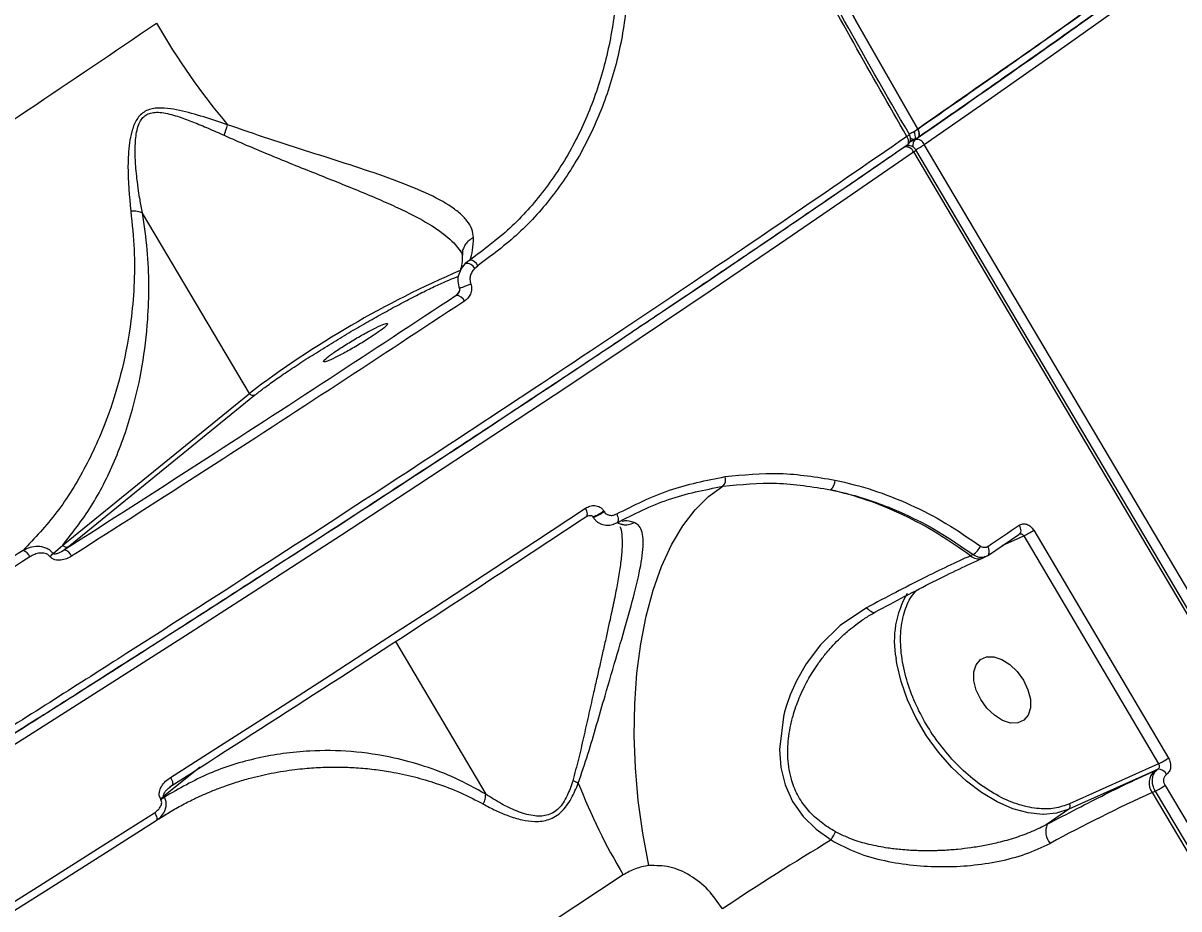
# Model space of a CAD drawing. Header units: millimetres. Extents: x -7083 to 7374, y -8368 to 7509.
# Drawn here: x 2580.4 to 2719.6, y -774.1 to -667.5 of the extents above; entities that cross this region are included whole.
import ezdxf

# ---------------------------------------------------------------- set-up
doc = ezdxf.new("R2010")
doc.units = ezdxf.units.MM
for name, color, linetype in [('DIKOM_ОБЪЕКТ', 7, 'Continuous'), ('DIKOM_РАЗМЕР_ЗОНА', 7, 'Continuous'), ('DIKOM_РАЗМЕР_ОБЪЕКТА', 7, 'Continuous')]:
    doc.layers.add(name, color=color, linetype=linetype)
doc.styles.add('style1', font='arial.ttf', dxfattribs={"width": 0.8})
doc.dimstyles.new('1-50', dxfattribs={"dimtxt": 300, "dimasz": 200, "dimexe": 100, "dimexo": 0, "dimgap": 100, "dimtad": 1, "dimtxsty": 'style1', "dimcen": 200, "dimclrd": 7, "dimclre": 7, "dimclrt": 7, "dimadec": 1, "dimazin": 2, "dimtfac": 1, "dimtmove": 0, "dimatfit": 2, "dimfxl": 0, "dimlwd": 25, "dimlwe": 18, "dimarcsym": 0})

# ---------------------------------------------------------------- blocks, each defined once
blk = doc.blocks.new('*D10')
at = {"layer": 'Defpoints', "color": 0, "transparency": 16777216}
for p in [(4593.55, 648.92), (-5583.43, 647.96), (4593.55, -5902.54)]:
    blk.add_point(p, dxfattribs=at)
at = {"layer": 'DIKOM_РАЗМЕР_ОБЪЕКТА', "color": 7, "lineweight": 18, "transparency": 16777216}
for p, q in [((4593.55, 648.92), (4593.55, -6002.54)), ((-5583.43, 647.96), (-5583.43, -6002.54))]:
    blk.add_line(p, q, dxfattribs=at)
at = {"layer": 'DIKOM_РАЗМЕР_ОБЪЕКТА', "color": 7, "lineweight": 25, "transparency": 16777216}
blk.add_line((-5383.43, -5902.54), (4393.55, -5902.54), dxfattribs=at)
at = {"layer": 'DIKOM_РАЗМЕР_ОБЪЕКТА', "color": 7, "transparency": 16777216}
for points in [[(-5383.43, -5869.2), (-5383.43, -5935.87), (-5583.43, -5902.54)], [(4393.55, -5869.2), (4393.55, -5935.87), (4593.55, -5902.54)]]:
    blk.add_solid(points, dxfattribs=at)
at = {"layer": 'DIKOM_РАЗМЕР_ОБЪЕКТА', "color": 7, "transparency": 16777216, "insert": (-226.13, -5649.37), "char_height": 300, "attachment_point": 5, "style": 'style1'}
blk.add_mtext('10150', dxfattribs=at)
blk = doc.blocks.new('*D11')
at = {"layer": 'Defpoints', "color": 0, "transparency": 16777216}
for p in [(-321.71, 5509.06), (-348.71, -4811.52), (5568.58, -4811.52)]:
    blk.add_point(p, dxfattribs=at)
at = {"layer": 'DIKOM_РАЗМЕР_ОБЪЕКТА', "color": 7, "lineweight": 18, "transparency": 16777216}
for p, q in [((-321.71, 5509.06), (5668.58, 5509.06)), ((-348.71, -4811.52), (5668.58, -4811.52))]:
    blk.add_line(p, q, dxfattribs=at)
at = {"layer": 'DIKOM_РАЗМЕР_ОБЪЕКТА', "color": 7, "lineweight": 25, "transparency": 16777216}
blk.add_line((5568.58, 5309.06), (5568.58, -4611.52), dxfattribs=at)
at = {"layer": 'DIKOM_РАЗМЕР_ОБЪЕКТА', "color": 7, "transparency": 16777216}
for points in [[(5535.25, 5309.06), (5601.91, 5309.06), (5568.58, 5509.06)], [(5535.25, -4611.52), (5601.91, -4611.52), (5568.58, -4811.52)]]:
    blk.add_solid(points, dxfattribs=at)
at = {"layer": 'DIKOM_РАЗМЕР_ОБЪЕКТА', "color": 7, "transparency": 16777216, "insert": (5315.31, 775.23), "char_height": 300, "attachment_point": 5, "rotation": 90, "style": 'style1'}
blk.add_mtext('10300', dxfattribs=at)
blk = doc.blocks.new('*D12')
at = {"layer": 'Defpoints', "color": 0, "transparency": 16777216}
for p in [(-621.71, 7509.06), (-373.6, -6811.53), (7273.89, -6811.53)]:
    blk.add_point(p, dxfattribs=at)
at = {"layer": 'DIKOM_РАЗМЕР_ЗОНА', "color": 7, "lineweight": 18, "transparency": 16777216}
for p, q in [((-621.71, 7509.06), (7373.89, 7509.06)), ((-373.6, -6811.53), (7373.89, -6811.53))]:
    blk.add_line(p, q, dxfattribs=at)
at = {"layer": 'DIKOM_РАЗМЕР_ЗОНА', "color": 7, "lineweight": 25, "transparency": 16777216}
blk.add_line((7273.89, 7309.06), (7273.89, -6611.53), dxfattribs=at)
at = {"layer": 'DIKOM_РАЗМЕР_ЗОНА', "color": 7, "transparency": 16777216}
for points in [[(7240.56, 7309.06), (7307.22, 7309.06), (7273.89, 7509.06)], [(7240.56, -6611.53), (7307.22, -6611.53), (7273.89, -6811.53)]]:
    blk.add_solid(points, dxfattribs=at)
at = {"layer": 'DIKOM_РАЗМЕР_ЗОНА', "color": 7, "transparency": 16777216, "insert": (7020.62, 1288.25), "char_height": 300, "attachment_point": 5, "rotation": 90, "style": 'style1'}
blk.add_mtext('14300', dxfattribs=at)
blk = doc.blocks.new('*D13')
at = {"layer": 'Defpoints', "color": 0, "transparency": 16777216}
for p in [(6593.53, 996.24), (-7083.43, 647.96), (6593.53, -8268.31)]:
    blk.add_point(p, dxfattribs=at)
at = {"layer": 'DIKOM_РАЗМЕР_ЗОНА', "color": 7, "lineweight": 18, "transparency": 16777216}
for p, q in [((6593.53, 996.24), (6593.53, -8368.31)), ((-7083.43, 647.96), (-7083.43, -8368.31))]:
    blk.add_line(p, q, dxfattribs=at)
at = {"layer": 'DIKOM_РАЗМЕР_ЗОНА', "color": 7, "lineweight": 25, "transparency": 16777216}
blk.add_line((-6883.43, -8268.31), (6393.53, -8268.31), dxfattribs=at)
at = {"layer": 'DIKOM_РАЗМЕР_ЗОНА', "color": 7, "transparency": 16777216}
for points in [[(-6883.43, -8234.97), (-6883.43, -8301.64), (-7083.43, -8268.31)], [(6393.53, -8234.97), (6393.53, -8301.64), (6593.53, -8268.31)]]:
    blk.add_solid(points, dxfattribs=at)
at = {"layer": 'DIKOM_РАЗМЕР_ЗОНА', "color": 7, "transparency": 16777216, "insert": (322.1, -8015.03), "char_height": 300, "attachment_point": 5, "style": 'style1'}
blk.add_mtext('13650', dxfattribs=at)

msp = doc.modelspace()

# ---------------------------------------------------------------- linework, layer by layer
at = {"layer": 'DIKOM_ОБЪЕКТ', "color": 7, "linetype": 'Continuous', "lineweight": 15}
for p, q in [((2687.135, -680.88), (2687.135, -680.87)), ((2687.854, -681.492), (2687.183, -681.794)), ((2687.202, -681.734), (2687.833, -681.45)), ((2687.833, -681.45), (2687.202, -681.734)), ((2687.214, -681.692), (2687.749, -681.451)), ((2687.849, -681.438), (2688.07, -681.343)), ((2688.314, -681.172), (2687.854, -681.492)), ((2687.642, -682.986), (2933.145, -1097.855)), ((2933.435, -1097.602), (2687.932, -682.733)), ((2934.437, -1096.96), (2688.935, -682.091)), ((2607.663, -712.046), (2594.813, -690.332)), ((2632.294, -693.914), (2633.037, -694.906)), ((2633.037, -694.906), (2633.134, -695.036)), ((2634.221, -695.994), (2633.67, -696.418)), ((2634.812, -696.974), (2635.158, -696.685)), ((2633.06, -697.243), (2633.032, -697.309)), ((2632.891, -699.833), (2632.582, -700.261)), ((2632.921, -699.792), (2632.891, -699.833)), ((2632.891, -699.833), (2632.925, -699.812)), ((2585.222, -730.298), (2607.663, -712.046)), ((2585.857, -730.528), (2608.298, -712.276)), ((2650.384, -726.274), (2650.34, -726.199)), ((2648.185, -726.906), (2648.406, -726.794)), ((2649.024, -726.867), (2649.016, -726.892)), ((2649.016, -726.892), (2649.06, -726.967)), ((2651.462, -727.784), (2651.92, -727.617)), ((2652.209, -727.548), (2651.92, -727.617)), ((2652.205, -727.718), (2652.178, -727.73)), ((2696.541, -731.585), (2700.304, -729.015)), ((2698.31, -730.377), (2700.912, -729.207)), ((2700.912, -729.207), (2717.143, -756.636)), ((2702.105, -728.519), (2718.337, -755.948)), ((2584.026, -731.322), (2585.222, -730.298)), ((2585.857, -730.528), (2585.408, -730.892)), ((2694.807, -731.453), (2694.492, -731.595)), ((2696.004, -731.848), (2695.922, -731.882)), ((2696.004, -731.848), (2696.342, -731.696)), ((2696.256, -731.731), (2696.65, -731.509)), ((2680.736, -739.888), (2681.349, -739.425)), ((2625.252, -741.916), (2636.122, -760.284)), ((2717.143, -756.636), (2706.424, -761.457)), ((2601.744, -757.06), (2597.367, -760.542)), ((2716.643, -757.481), (2706.355, -762.109)), ((2717.043, -757.302), (2716.643, -757.481)), ((2598.062, -759.455), (2598.432, -759.127)), ((2717.935, -759.233), (2760.036, -830.378)), ((2597.017, -760.931), (2596.955, -760.826)), ((2597.429, -760.646), (2597.367, -760.542)), ((2716.368, -760.088), (2716.745, -759.919)), ((2716.368, -760.088), (2758.469, -831.233)), ((2716.745, -759.919), (2758.846, -831.063)), ((2706.355, -762.109), (2703.743, -763.917)), ((2596.525, -763.352), (2596.775, -763.235)), ((2596.746, -763.261), (2597.648, -762.703)), ((2597.18, -763.006), (2597.606, -762.735))]:
    msp.add_line(p, q, dxfattribs=at)
at = {"layer": 'DIKOM_ОБЪЕКТ', "color": 7, "linetype": 'Continuous', "lineweight": 15, "flags": 128}
for points in [[(2688.137, -680.228), (2680.799, -667.411), (2673.787, -654.407), (2667.106, -641.225), (2660.758, -627.874), (2654.75, -614.362), (2649.084, -600.698), (2643.764, -586.892), (2638.794, -572.952), (2634.177, -558.887), (2629.916, -544.707), (2626.014, -530.42), (2622.474, -516.037), (2619.297, -501.567), (2616.486, -487.019), (2615.096, -478.983)], [(2615.096, -478.983), (2616.486, -487.019), (2619.297, -501.567), (2622.474, -516.037), (2626.014, -530.42), (2629.916, -544.707), (2634.177, -558.887), (2638.794, -572.952), (2643.764, -586.892), (2649.084, -600.698), (2654.75, -614.362), (2660.758, -627.874), (2667.106, -641.225), (2673.787, -654.407), (2680.799, -667.411), (2688.137, -680.228)], [(2688.935, -682.091), (2696.676, -676.706), (2704.208, -671.416), (2711.524, -666.227)], [(2688.137, -680.228), (2688.224, -680.4), (2688.287, -680.576), (2688.321, -680.748), (2688.327, -680.91), (2688.303, -681.055), (2688.251, -681.179), (2688.172, -681.276), (2688.07, -681.343)], [(2478.707, -816.03), (2489.16, -809.786), (2499.578, -803.526), (2509.954, -797.255), (2520.277, -790.978), (2530.539, -784.7), (2540.733, -778.428), (2550.848, -772.166), (2560.876, -765.919), (2570.81, -759.693), (2580.641, -753.493), (2590.359, -747.324), (2599.958, -741.192), (2609.43, -735.101), (2618.765, -729.057), (2627.957, -723.065), (2636.997, -717.129), (2645.878, -711.256), (2654.593, -705.449), (2663.134, -699.714), (2671.494, -694.055), (2679.665, -688.477), (2687.642, -682.986)], [(2634.329, -698.882), (2634.085, -698.982), (2633.822, -699.088), (2633.563, -699.191), (2633.328, -699.284), (2633.136, -699.359), (2633.003, -699.409), (2632.939, -699.431), (2632.949, -699.423)], [(2655.751, -768.898), (2655.023, -764.997), (2654.486, -761.061), (2654.146, -757.129), (2654.006, -753.24), (2654.068, -749.431), (2654.331, -745.741), (2654.792, -742.207), (2655.446, -738.862), (2656.289, -735.741), (2657.31, -732.873), (2658.5, -730.287), (2659.848, -728.009), (2661.339, -726.061), (2662.959, -724.463), (2664.693, -723.23)], [(2598.171, -758.282), (2604.633, -754.155), (2611.039, -750.047), (2617.384, -745.958), (2623.668, -741.891), (2629.888, -737.847), (2636.041, -733.827), (2642.125, -729.834), (2648.137, -725.867)], [(2648.185, -726.906), (2648.265, -726.854), (2648.322, -726.771), (2648.355, -726.661), (2648.361, -726.527), (2648.342, -726.374), (2648.296, -726.209), (2648.227, -726.038), (2648.137, -725.867)], [(2649.074, -726.973), (2649.068, -726.972), (2649.06, -726.967)], [(2651.893, -726.562), (2651.971, -726.73), (2652.029, -726.899), (2652.067, -727.062), (2652.082, -727.215), (2652.074, -727.351), (2652.044, -727.466), (2651.992, -727.556), (2651.92, -727.617)], [(2696.571, -730.494), (2697.045, -730.171), (2697.518, -729.848), (2697.991, -729.526), (2698.462, -729.204), (2698.934, -728.882), (2699.404, -728.56), (2699.874, -728.239), (2700.344, -727.918)], [(2700.344, -727.918), (2700.432, -728.09), (2700.496, -728.264), (2700.533, -728.435), (2700.542, -728.594), (2700.522, -728.737), (2700.475, -728.858), (2700.401, -728.952), (2700.304, -729.015)], [(2696.541, -731.585), (2696.636, -731.523), (2696.649, -731.509)], [(2681.993, -737.856), (2678.814, -739.998), (2676.438, -742.321), (2674.714, -744.61), (2673.542, -746.655), (2672.79, -748.345), (2672.342, -749.61), (2672.112, -750.396), (2672.059, -750.598), (2672.045, -750.65), (2672.042, -750.664), (2672.041, -750.668), (2672.04, -750.669), (2672.04, -750.669), (2672.04, -750.67), (2672.04, -750.67), (2672.04, -750.67), (2672.04, -750.67), (2672.04, -750.67), (2671.494, -754.901), (2671.658, -757.07), (2672.175, -759.189), (2673.074, -761.188), (2674.337, -762.98), (2675.913, -764.526), (2677.711, -765.807)], [(2681.993, -737.856), (2682.157, -738.026), (2682.32, -738.168), (2682.479, -738.279), (2682.63, -738.359), (2682.77, -738.404), (2682.897, -738.414), (2682.978, -738.4)], [(2682.978, -738.4), (2683.008, -738.39), (2683.102, -738.331)], [(2703.279, -762.732), (2703.202, -762.732), (2701.433, -762.55), (2699.586, -762.042), (2697.704, -761.22), (2695.828, -760.102), (2694, -758.712), (2692.261, -757.083), (2690.651, -755.25), (2689.203, -753.254), (2687.953, -751.14), (2686.926, -748.956), (2686.146, -746.749), (2685.631, -744.569), (2685.533, -743.948)], [(2700.881, -746.586), (2701.419, -747.719), (2701.706, -748.855), (2701.718, -749.9), (2701.453, -750.771), (2700.933, -751.396), (2700.201, -751.725), (2699.315, -751.732), (2698.348, -751.416), (2697.377, -750.802), (2696.482, -749.94), (2695.735, -748.9), (2695.196, -747.766), (2694.909, -746.631), (2694.898, -745.585), (2695.163, -744.715), (2695.682, -744.089), (2696.415, -743.76), (2697.3, -743.753), (2698.268, -744.07), (2699.238, -744.684), (2700.133, -745.546), (2700.881, -746.586)], [(2598.171, -758.282), (2598.264, -758.451), (2598.339, -758.618), (2598.395, -758.776), (2598.43, -758.919), (2598.441, -759.041), (2598.429, -759.138), (2598.394, -759.207), (2598.337, -759.243)], [(2539.795, -797.785), (2547.008, -793.348), (2554.182, -788.915), (2561.315, -784.489), (2568.404, -780.071), (2575.445, -775.664), (2582.437, -771.268), (2589.375, -766.887), (2596.257, -762.521)], [(2596.257, -762.521), (2596.345, -762.682), (2596.419, -762.841), (2596.476, -762.993), (2596.513, -763.131), (2596.53, -763.252), (2596.525, -763.35), (2596.499, -763.423), (2596.454, -763.468)], [(2706.355, -762.109), (2704.855, -762.584), (2703.279, -762.732)], [(2540.117, -798.654), (2547.313, -794.227), (2554.472, -789.804), (2561.589, -785.388), (2568.662, -780.98), (2575.688, -776.582), (2582.664, -772.196), (2589.587, -767.824), (2596.454, -763.468)], [(2652.686, -770.021), (2644.113, -775.669), (2635.384, -781.376), (2626.507, -787.136), (2617.492, -792.946), (2608.346, -798.798), (2599.078, -804.688), (2589.696, -810.611), (2580.209, -816.56), (2570.627, -822.531), (2560.957, -828.517), (2551.21, -834.513), (2541.393, -840.514), (2531.517, -846.513), (2521.589, -852.506), (2511.621, -858.487), (2501.62, -864.45), (2491.596, -870.39), (2481.559, -876.301), (2471.518, -882.177)]]:
    msp.add_lwpolyline(points, dxfattribs=at)
at = {"layer": 'DIKOM_ОБЪЕКТ', "color": 7, "linetype": 'Continuous', "lineweight": 15}
for centre, radius, start, end in [((2666.897, -627.331), 81.04, 209.69266, 220.25915), ((2584.863, -673.635), 21.082, 339.62157, 343.27247), ((2682.851, -672.524), 9.341, 296.89766, 301.52971), ((2682.634, -672.13), 9.791, 297.16967, 304.19423), ((2683.364, -673.249), 8.455, 301.13614, 304.36647), ((2685.964, -681.18), 1.903, 352.17916, 21.37335), ((2686.45, -680.353), 0.865, 297.16347, 322.43111), ((2687.698, -680.719), 0.73, 232.04813, 296.488), ((2688.408, -682.168), 0.874, 129.34898, 193.80995), ((2688.016, -682.475), 0.996, 22.65867, 99.34122), ((2686.722, -683.369), 0.997, 22.60063, 99.08763), ((2686.364, -681.064), 2.308, 303.61666, 311.36095), ((2687.848, -682.722), 0.0849, 299.03067, 352.68213), ((2683.418, -674.01), 9.785, 297.25794, 301.52492), ((2684.157, -675.132), 8.441, 301.23164, 304.46853), ((2635.208, -698.192), 2.348, 130.91949, 156.12804), ((2633.81, -697.582), 1.172, 31.24607, 96.86251), ((2634.1, -697.138), 1.15, 23.20394, 83.9601), ((2681.115, -808.967), 121.609, 113.27898, 127.15672), ((2632.561, -701.322), 1.062, 20.90669, 88.88669), ((2663.881, -722.449), 1.127, 316.13068, 19.60221), ((2676.724, -722.515), 1.458, 309.59826, 1.61903), ((2647.731, -722.827), 4.263, 287.54036, 307.72687), ((2647.419, -722.293), 4.964, 289.47494, 306.67821), ((2696.972, -720.987), 9.115, 295.61102, 304.28054), ((2585.664, -730.069), 0.498, 207.41345, 292.80668), ((2693.56, -729.481), 2.333, 302.3117, 335.87343), ((2695.832, -731.061), 0.932, 331.26406, 37.54999), ((2579.967, -732.273), 1.387, 23.16655, 70.77079), ((2581.561, -729.188), 3.26, 309.96501, 319.10333), ((2585.118, -732.087), 1.229, 21.07424, 76.33303), ((2695.472, -730.415), 1.534, 230.28771, 287.05227), ((2696.365, -741.804), 11.042, 149.11871, 191.19658), ((2713.203, -748.417), 9.115, 295.61102, 304.28054), ((2717.974, -758.94), 1.975, 132.38528, 215.56126), ((2717.167, -758.298), 1.004, 22.18419, 97.10548), ((2642.667, -768.704), 10.775, 64.68397, 68.60619), ((2717.706, -731.349), 75.651, 201.40893, 210.74316), ((2712.805, -751.698), 9.117, 295.61141, 304.24906), ((2594.227, -756.444), 5.162, 301.90673, 307.46593), ((2594.289, -756.549), 5.162, 301.90673, 307.46593), ((2803.691, -950.521), 209.5, 114.63371, 118.38936), ((2706.022, -761.745), 0.494, 312.38528, 35.56126), ((2705.759, -764.795), 2.199, 156.46248, 220.30823), ((2667.75, -759.862), 11.6, 329.17379, 334.69793), ((2871.98, -1086.88), 375.271, 121.17649, 123.54293)]:
    msp.add_arc(centre, radius, start, end, dxfattribs=at)
for points, knots in [([(2686.845, -681.122), (2682.552, -673.622), (2673.967, -658.62), (2662.364, -635.404), (2651.725, -611.724), (2642.159, -587.573), (2633.668, -563.013), (2626.249, -538.094), (2620.016, -512.851), (2615.821, -493.12), (2614.087, -481.758), (2613.661, -478.969)], [0, 0, 0, 0, 0.1201141, 0.2402281, 0.3603422, 0.4804563, 0.6005704, 0.7206844, 0.8407985, 0.9609126, 1, 1, 1, 1]), ([(2687.136, -680.875), (2684.338, -676.036), (2678.904, -666.641), (2671.486, -652.692), (2664.848, -639.442), (2658.959, -626.915), (2653.753, -615.154), (2649.174, -604.188), (2645.266, -594.293), (2641.947, -585.449), (2639.145, -577.629), (2636.716, -570.554), (2634.62, -564.2), (2632.699, -558.158), (2630.714, -551.681), (2628.526, -544.216), (2626.132, -535.59), (2623.628, -525.968), (2621.061, -515.339), (2618.494, -503.692), (2616.042, -491.468), (2614.616, -483.097), (2613.914, -478.971)], [0, 0, 0, 0, 0.0777901, 0.1510285, 0.2197152, 0.28385, 0.343433, 0.3984641, 0.4489433, 0.4912171, 0.529666, 0.5642899, 0.5950888, 0.6225562, 0.6522937, 0.6891232, 0.7305319, 0.7765199, 0.8270872, 0.8822336, 0.9419592, 1, 1, 1, 1]), ([(2688.137, -680.228), (2690.974, -678.257), (2696.789, -674.218), (2705.38, -668.169), (2714.084, -661.972), (2722.454, -655.934), (2730.464, -650.076), (2737.769, -644.657), (2742.704, -640.94), (2745.433, -638.868), (2746.291, -638.214), (2747.148, -637.561), (2748.002, -636.908), (2748.855, -636.255), (2751.802, -633.993), (2756.531, -630.324), (2762.609, -625.515), (2767.909, -621.236), (2772.503, -617.452), (2776.455, -614.13), (2779.828, -611.237), (2782.678, -608.744), (2785.057, -606.624), (2786.931, -604.925), (2788.379, -603.592), (2789.437, -602.607), (2790.141, -601.946), (2790.523, -601.584), (2790.67, -601.446), (2790.73, -601.388), (2790.756, -601.364), (2790.767, -601.353), (2790.772, -601.349), (2790.774, -601.347), (2790.775, -601.346), (2792.345, -599.856), (2795.232, -597.04), (2798.916, -593.207), (2801.929, -589.817), (2804.24, -586.952), (2805.974, -584.538), (2806.941, -582.986), (2807.476, -582.025), (2807.724, -581.554), (2807.949, -581.1), (2808.152, -580.662), (2808.333, -580.24), (2808.846, -578.949), (2809.201, -577.084), (2809.131, -575.516), (2808.607, -575), (2808.572, -574.966)], [0, 0, 0, 0, 0.0355195, 0.0727789, 0.1117783, 0.1525175, 0.1898078, 0.2284454, 0.2635615, 0.2682375, 0.2729314, 0.2776432, 0.2823729, 0.2871205, 0.2918859, 0.3319485, 0.3691542, 0.4035029, 0.4349947, 0.4636295, 0.4894071, 0.5123277, 0.5323911, 0.5495973, 0.5618425, 0.5720716, 0.5794055, 0.5821379, 0.5832443, 0.5837126, 0.5839151, 0.5840035, 0.5840422, 0.5840593, 0.5840668, 0.5840726, 0.6303404, 0.6748574, 0.7176237, 0.7586392, 0.793285, 0.8265749, 0.8350699, 0.8434719, 0.8517809, 0.8599969, 0.8681198, 0.8761498, 0.9364977, 0.9958173, 1, 1, 1, 1]), ([(2790.771, -601.349), (2788.853, -603.138), (2785.009, -606.722), (2778.209, -612.661), (2770.654, -619.01), (2762.304, -625.778), (2753.228, -632.914), (2743.647, -640.25), (2733.614, -647.761), (2723.171, -655.423), (2712.109, -663.393), (2700.479, -671.643), (2692.255, -677.363), (2688.137, -680.228)], [0, 0, 0, 0, 0.0929221, 0.1861381, 0.279875, 0.3737687, 0.4670952, 0.5600711, 0.6476133, 0.7352247, 0.82309, 0.9113992, 1, 1, 1, 1]), ([(2688.07, -681.343), (2692.424, -678.313), (2701.117, -672.265), (2713.363, -663.565), (2724.972, -655.18), (2735.885, -647.139), (2746.117, -639.435), (2755.479, -632.214), (2764.022, -625.449), (2771.695, -619.177), (2777.375, -614.414), (2780.238, -611.883), (2781.025, -611.187)], [0, 0, 0, 0, 0.1095127, 0.2186081, 0.3271522, 0.4354078, 0.5436309, 0.6520774, 0.7547666, 0.8580305, 0.960934, 1, 1, 1, 1]), ([(2651.21, -649.715), (2651.524, -652.042), (2652.148, -656.68), (2652.026, -663.555), (2651.112, -670.208), (2649.329, -676.517), (2646.713, -682.386), (2643.291, -687.658), (2639.163, -692.324), (2635.871, -694.769), (2634.221, -695.994)], [0, 0, 0, 0, 0.1258778, 0.2507449, 0.3753321, 0.5006782, 0.6250915, 0.7504758, 0.875012, 1, 1, 1, 1]), ([(2652.563, -649.459), (2652.881, -651.836), (2653.515, -656.571), (2653.381, -663.591), (2652.436, -670.38), (2650.605, -676.816), (2647.925, -682.803), (2644.424, -688.179), (2640.204, -692.938), (2636.842, -695.435), (2635.158, -696.685)], [0, 0, 0, 0, 0.1258841, 0.2507513, 0.3753422, 0.5006865, 0.6251008, 0.7504822, 0.8750158, 1, 1, 1, 1]), ([(2688.262, -681.159), (2690.026, -679.934), (2693.274, -677.681), (2697.622, -674.64), (2701.091, -672.204), (2703.884, -670.234), (2706.307, -668.52), (2708.64, -666.862), (2710.999, -665.187), (2712.501, -664.102), (2713.249, -663.561)], [0, 0, 0, 0, 0.2028814, 0.373431, 0.5109972, 0.6159044, 0.7099507, 0.8056779, 0.9030882, 1, 1, 1, 1]), ([(2112.742, -935.079), (2114.55, -934.566), (2118.156, -933.542), (2124.319, -931.519), (2130.993, -929.155), (2138.215, -926.422), (2145.274, -923.611), (2152.004, -920.827), (2158.264, -918.165), (2164.758, -915.335), (2171.477, -912.341), (2178.409, -909.19), (2185.543, -905.887), (2194.968, -901.45), (2206.906, -895.707), (2221.601, -888.46), (2236.742, -880.826), (2250.079, -873.968), (2261.364, -868.083), (2270.453, -863.297), (2279.616, -858.427), (2288.841, -853.481), (2298.115, -848.466), (2307.429, -843.389), (2317.611, -837.794), (2328.669, -831.667), (2340.603, -824.992), (2352.526, -818.264), (2364.419, -811.495), (2376.263, -804.696), (2388.264, -797.751), (2400.411, -790.663), (2412.688, -783.44), (2424.857, -776.221), (2436.9, -769.02), (2448.801, -761.846), (2461.583, -754.081), (2475.206, -745.73), (2489.62, -736.807), (2503.762, -727.963), (2517.611, -719.216), (2532.476, -709.731), (2548.283, -699.524), (2564.9, -688.642), (2581.041, -677.93), (2591.352, -670.955), (2596.498, -667.474)], [0, 0, 0, 0, 0.0251762, 0.0502458, 0.075209, 0.100066, 0.1248168, 0.1429873, 0.1610638, 0.1790464, 0.1969351, 0.21473, 0.2324311, 0.2500384, 0.282696, 0.3149379, 0.3467642, 0.378175, 0.3959391, 0.4135675, 0.4310603, 0.4484175, 0.4656392, 0.4827252, 0.4996757, 0.521074, 0.5422607, 0.5632358, 0.5839991, 0.6045509, 0.624891, 0.6461777, 0.6672639, 0.6881494, 0.7088341, 0.7293181, 0.7496013, 0.7750478, 0.8002652, 0.8252533, 0.8500121, 0.8745413, 0.9060952, 0.9375232, 0.968825, 1, 1, 1, 1]), ([(2605.053, -679.703), (2604.091, -679.383), (2602.161, -678.742), (2599.742, -678.057), (2597.791, -677.707), (2596.558, -677.661), (2595.614, -677.851), (2594.964, -678.154), (2594.426, -678.62), (2593.887, -679.393), (2593.479, -680.508), (2593.132, -682.354), (2592.951, -685.614), (2593.216, -688.316), (2593.392, -690.108)], [0, 0, 0, 0, 0.1242963, 0.2493096, 0.3123712, 0.3758855, 0.4081928, 0.440654, 0.4730198, 0.505318, 0.5688864, 0.6313514, 0.7554132, 1, 1, 1, 1]), ([(2594.805, -690.322), (2594.7, -689.788), (2594.527, -688.91), (2594.304, -687.531), (2594.136, -686.281), (2594.011, -685.033), (2593.941, -683.975), (2593.913, -683.061), (2593.922, -682.174), (2593.979, -681.287), (2594.117, -680.389), (2594.354, -679.595), (2594.711, -678.961), (2595.184, -678.514), (2595.678, -678.306), (2596.119, -678.223), (2596.644, -678.191), (2597.373, -678.265), (2598.292, -678.475), (2599.484, -678.84), (2600.963, -679.397), (2602.758, -680.147), (2603.99, -680.694), (2604.626, -680.976)], [0, 0, 0, 0, 0.0758574, 0.1245572, 0.192692, 0.2490672, 0.2957761, 0.3372592, 0.3735467, 0.4166035, 0.4585933, 0.4983011, 0.5312098, 0.560931, 0.5906897, 0.6067032, 0.6237815, 0.6634893, 0.7056591, 0.7491724, 0.8275178, 0.9110758, 1, 1, 1, 1]), ([(2634.659, -693.297), (2634.62, -692.952), (2634.539, -692.26), (2633.927, -691.266), (2632.991, -690.31), (2631.316, -689.097), (2628.537, -687.674), (2624.435, -686.084), (2619.832, -684.547), (2614.969, -683.009), (2609.984, -681.418), (2606.701, -680.276), (2605.053, -679.703)], [0, 0, 0, 0, 0.0624837, 0.1255356, 0.188144, 0.2507826, 0.3757236, 0.5008648, 0.6253239, 0.750541, 0.874745, 1, 1, 1, 1]), ([(2688.07, -681.343), (2688.135, -681.299), (2688.239, -681.229), (2688.308, -681.06), (2688.333, -680.903), (2688.325, -680.735), (2688.276, -680.504), (2688.192, -680.338), (2688.137, -680.228)], [0, 0, 0, 0, 0.2394613, 0.3814144, 0.4999735, 0.6420124, 0.7645407, 1, 1, 1, 1]), ([(2686.845, -681.122), (2682.093, -684.394), (2672.582, -690.943), (2657.521, -701.116), (2641.912, -711.523), (2625.734, -722.163), (2609.046, -733.002), (2591.886, -744.012), (2574.301, -755.164), (2556.335, -766.427), (2538.038, -777.771), (2521.553, -787.88), (2506.972, -796.741), (2494.334, -804.367), (2481.505, -812.052), (2468.501, -819.785), (2455.338, -827.556), (2442.031, -835.353), (2426.779, -844.222), (2409.57, -854.135), (2390.435, -865.035), (2371.207, -875.861), (2351.951, -886.571), (2337.016, -894.772), (2326.325, -900.588), (2319.811, -904.116), (2313.318, -907.615), (2306.851, -911.083), (2300.411, -914.519), (2294.002, -917.92), (2283.875, -923.265), (2270.169, -930.424), (2253.7, -938.884), (2238.116, -946.752), (2223.421, -954.038), (2209.174, -960.96), (2195.427, -967.491), (2182.234, -973.599), (2169.649, -979.255), (2157.728, -984.43), (2146.523, -989.095), (2136.089, -993.222), (2126.479, -996.785), (2117.746, -999.756), (2109.934, -1002.116), (2103.12, -1003.823), (2097.248, -1004.918), (2094.261, -1005.071), (2092.762, -1005.147)], [0, 0, 0, 0, 0.0248239, 0.0496902, 0.074599, 0.0995502, 0.1245438, 0.1495798, 0.1746582, 0.1997791, 0.2249424, 0.2501481, 0.2668666, 0.2837596, 0.3008272, 0.3180694, 0.3354861, 0.3530774, 0.3708432, 0.3960072, 0.4215132, 0.4473613, 0.4735514, 0.5000836, 0.5092169, 0.5183856, 0.5275897, 0.5368291, 0.5461038, 0.5554139, 0.5647593, 0.5906387, 0.6167852, 0.6407872, 0.66501, 0.6894536, 0.714118, 0.7390032, 0.7641093, 0.7894361, 0.8149838, 0.8407523, 0.8667415, 0.8929516, 0.9193825, 0.9460342, 0.9729067, 1, 1, 1, 1]), ([(2604.626, -680.976), (2605.514, -681.369), (2607.267, -682.143), (2609.913, -683.255), (2612.584, -684.346), (2615.257, -685.415), (2617.878, -686.458), (2620.447, -687.492), (2622.926, -688.524), (2625.273, -689.561), (2627.805, -690.791), (2630.362, -692.214), (2631.664, -693.36), (2632.294, -693.914)], [0, 0, 0, 0, 0.0847181, 0.1671595, 0.2491758, 0.3356494, 0.4190098, 0.4993306, 0.5863758, 0.6697927, 0.7497322, 0.8789363, 1, 1, 1, 1]), ([(2686.781, -682.235), (2686.846, -682.192), (2686.949, -682.122), (2687.017, -681.953), (2687.042, -681.796), (2687.034, -681.628), (2686.984, -681.397), (2686.9, -681.231), (2686.845, -681.122)], [0, 0, 0, 0, 0.2394568, 0.3814817, 0.4999643, 0.6428648, 0.7660996, 1, 1, 1, 1]), ([(2686.841, -682.196), (2686.92, -682.133), (2687.061, -682.021), (2687.195, -681.789), (2687.264, -681.577), (2687.271, -681.434), (2687.274, -681.378)], [0, 0, 0, 0, 0.3128595, 0.5547406, 0.8246522, 1, 1, 1, 1]), ([(2687.274, -681.378), (2687.261, -681.247), (2687.244, -681.069), (2687.158, -680.913), (2687.134, -680.872)], [0, 0, 0, 0, 0.7315688, 1, 1, 1, 1]), ([(2687.34, -681.351), (2687.418, -681.387), (2687.589, -681.465), (2687.758, -681.448), (2687.849, -681.438)], [0, 0, 0, 0, 0.4583622, 1, 1, 1, 1]), ([(2687.967, -681.384), (2688.018, -681.37), (2688.079, -681.353), (2688.123, -681.311), (2688.131, -681.303)], [0, 0, 0, 0, 0.8365317, 1, 1, 1, 1]), ([(2686.781, -682.235), (2681.963, -685.552), (2672.352, -692.169), (2657.172, -702.42), (2641.534, -712.842), (2625.397, -723.453), (2608.785, -734.239), (2591.687, -745.206), (2574.147, -756.326), (2556.241, -767.55), (2538.074, -778.809), (2519.971, -789.917), (2507.853, -797.252), (2501.922, -800.842)], [0, 0, 0, 0, 0.0919977, 0.1835321, 0.2746704, 0.3654567, 0.4563061, 0.5473646, 0.6389212, 0.7305338, 0.8218945, 0.9128305, 1, 1, 1, 1]), ([(2641.201, -712.971), (2642.987, -711.793), (2646.922, -709.198), (2652.806, -705.27), (2658.807, -701.25), (2663.387, -698.163), (2666.833, -695.832), (2669.58, -693.97), (2672.998, -691.645), (2677.099, -688.846), (2681.855, -685.585), (2685.191, -683.282), (2686.972, -682.052)], [0, 0, 0, 0, 0.1099033, 0.2420851, 0.3734047, 0.4941353, 0.5400625, 0.5997563, 0.6756973, 0.767908, 0.876059, 1, 1, 1, 1]), ([(2687.95, -682.763), (2687.875, -682.656), (2687.762, -682.494), (2687.501, -682.327), (2687.218, -682.234), (2686.87, -682.235), (2686.665, -682.338), (2686.567, -682.387)], [0, 0, 0, 0, 0.241556, 0.368371, 0.5737273, 0.7958596, 1, 1, 1, 1]), ([(2593.392, -690.108), (2593.555, -691.669), (2593.882, -694.803), (2593.816, -699.185), (2593.387, -704.035), (2592.414, -709.191), (2590.637, -715.11), (2588.052, -720.931), (2584.617, -726.507), (2581.822, -729.478), (2580.424, -730.964)], [0, 0, 0, 0, 0.0825414, 0.1657619, 0.2487414, 0.3732815, 0.4988941, 0.6666624, 0.8333191, 1, 1, 1, 1]), ([(2594.805, -690.322), (2594.606, -690.253), (2594.206, -690.115), (2593.664, -690.11), (2593.392, -690.108)], [0, 0, 0, 0, 0.5001139, 1, 1, 1, 1]), ([(2585.222, -730.298), (2586.392, -728.797), (2588.733, -725.792), (2591.524, -720.281), (2593.544, -714.579), (2594.837, -708.824), (2595.455, -703.801), (2595.604, -699.077), (2595.45, -694.821), (2595.024, -691.818), (2594.813, -690.332)], [0, 0, 0, 0, 0.1663765, 0.3329876, 0.4998087, 0.6248207, 0.7492125, 0.8338388, 0.9177448, 1, 1, 1, 1]), ([(2594.813, -690.332), (2594.812, -690.33), (2594.81, -690.326), (2594.807, -690.323), (2594.806, -690.323), (2594.805, -690.322)], [0, 0, 0, 0, 0.5746885, 0.799788, 1, 1, 1, 1]), ([(2634.659, -693.297), (2634.474, -693.402), (2634.102, -693.612), (2633.682, -694.073), (2633.422, -694.584), (2633.284, -695.036), (2633.324, -695.302), (2633.338, -695.393)], [0, 0, 0, 0, 0.2329885, 0.4656153, 0.6881742, 0.892757, 1, 1, 1, 1]), ([(2634.221, -695.994), (2634.346, -695.624), (2634.595, -694.885), (2634.638, -693.826), (2634.659, -693.297)], [0, 0, 0, 0, 0.5015528, 1, 1, 1, 1]), ([(2633.3, -695.381), (2633.291, -695.744), (2633.27, -696.574), (2633.128, -697.02), (2633.049, -697.27)], [0, 0, 0, 0, 0.4378344, 1, 1, 1, 1]), ([(2633.062, -694.859), (2633.143, -694.984), (2633.293, -695.22), (2633.294, -695.347), (2633.295, -695.407)], [0, 0, 0, 0, 0.5319133, 1, 1, 1, 1]), ([(2633.67, -696.418), (2633.494, -696.603), (2633.23, -696.878), (2633.089, -697.234), (2633.042, -697.352)], [0, 0, 0, 0, 0.6702204, 1, 1, 1, 1]), ([(2634.812, -696.974), (2634.706, -697.098), (2634.494, -697.346), (2634.283, -697.815), (2634.212, -698.257), (2634.242, -698.622), (2634.3, -698.797), (2634.329, -698.882)], [0, 0, 0, 0, 0.2494093, 0.4992534, 0.748834, 0.876966, 1, 1, 1, 1]), ([(2608.298, -712.276), (2608.641, -712.005), (2609.341, -711.454), (2610.728, -710.452), (2612.36, -709.33), (2614.216, -708.108), (2616.225, -706.833), (2618.312, -705.552), (2620.4, -704.31), (2622.447, -703.129), (2624.45, -702.01), (2626.405, -700.956), (2628.264, -699.996), (2629.959, -699.167), (2631.402, -698.517), (2632.393, -698.109), (2632.789, -697.988), (2632.902, -697.953)], [0, 0, 0, 0, 0.066329, 0.1350363, 0.2054259, 0.2766878, 0.3479497, 0.4183393, 0.4870466, 0.5533756, 0.6197046, 0.6884119, 0.7588015, 0.8300634, 0.9013253, 0.9717149, 1, 1, 1, 1]), ([(2633.042, -697.352), (2632.981, -697.475), (2632.799, -697.846), (2632.71, -698.581), (2632.868, -699.137), (2632.949, -699.423)], [0, 0, 0, 0, 0.195029, 0.586005, 1, 1, 1, 1]), ([(2632.949, -699.423), (2632.955, -699.441), (2632.966, -699.478), (2632.976, -699.558), (2632.966, -699.709), (2632.86, -699.993), (2632.697, -700.15), (2632.582, -700.261)], [0, 0, 0, 0, 0.0390009, 0.081721, 0.180694, 0.4243159, 1, 1, 1, 1]), ([(2632.944, -699.429), (2632.947, -699.443), (2632.954, -699.47), (2632.962, -699.525), (2632.964, -699.588), (2632.957, -699.688), (2632.923, -699.821), (2632.874, -699.913), (2632.847, -699.963)], [0, 0, 0, 0, 0.0775231, 0.1619062, 0.2620104, 0.3800998, 0.6649623, 1, 1, 1, 1]), ([(2634.329, -698.882), (2634.362, -698.982), (2634.428, -699.185), (2634.438, -699.608), (2634.307, -700.104), (2633.993, -700.599), (2633.7, -700.829), (2633.553, -700.943)], [0, 0, 0, 0, 0.1229358, 0.2514268, 0.5009267, 0.7504741, 1, 1, 1, 1]), ([(2632.582, -700.261), (2627.51, -703.602), (2617.365, -710.285), (2601.615, -720.512), (2590.811, -727.432), (2585.408, -730.892)], [0, 0, 0, 0, 0.333317, 0.6666803, 1, 1, 1, 1]), ([(2633.553, -700.943), (2628.476, -704.287), (2618.316, -710.98), (2602.528, -721.23), (2591.689, -728.171), (2586.265, -731.645)], [0, 0, 0, 0, 0.3328096, 0.666143, 1, 1, 1, 1]), ([(2625.238, -723.465), (2627.49, -721.998), (2632.93, -718.455), (2638.145, -714.997), (2641.201, -712.971)], [0, 0, 0, 0, 0.4139117, 1, 1, 1, 1]), ([(2608.874, -734.09), (2611.584, -732.345), (2617.143, -728.766), (2622.495, -725.261), (2625.238, -723.465)], [0, 0, 0, 0, 0.4876084, 1, 1, 1, 1]), ([(2651.92, -727.617), (2653.962, -726.588), (2658.044, -724.529), (2662.477, -723.663), (2664.693, -723.23)], [0, 0, 0, 0, 0.5000437, 1, 1, 1, 1]), ([(2664.693, -723.23), (2666.842, -723.012), (2671.139, -722.577), (2675.482, -723.285), (2677.653, -723.639)], [0, 0, 0, 0, 0.5000054, 1, 1, 1, 1]), ([(2694.492, -731.595), (2693.194, -730.681), (2690.577, -728.838), (2686.416, -726.626), (2682.094, -724.802), (2679.141, -724.028), (2677.653, -723.639)], [0, 0, 0, 0, 0.2440488, 0.4920641, 0.7440474, 1, 1, 1, 1]), ([(2677.653, -723.639), (2678.626, -723.862), (2680.598, -724.314), (2683.559, -725.297), (2686.936, -726.692), (2690.747, -728.65), (2693.43, -730.502), (2694.807, -731.453)], [0, 0, 0, 0, 0.1627753, 0.3298998, 0.5013844, 0.7440104, 1, 1, 1, 1]), ([(2678.181, -722.474), (2679.709, -722.841), (2682.765, -723.576), (2687.235, -725.37), (2691.583, -727.596), (2694.321, -729.489), (2695.689, -730.435)], [0, 0, 0, 0, 0.2507135, 0.5013203, 0.750672, 1, 1, 1, 1]), ([(2648.137, -725.867), (2648.313, -725.772), (2648.663, -725.581), (2649.174, -725.531), (2649.58, -725.601), (2649.876, -725.727), (2650.145, -725.92), (2650.276, -726.107), (2650.34, -726.199)], [0, 0, 0, 0, 0.2496824, 0.4988619, 0.6277167, 0.7494645, 0.8768535, 1, 1, 1, 1]), ([(2650.384, -726.274), (2650.428, -726.336), (2650.517, -726.464), (2650.762, -726.642), (2651.109, -726.749), (2651.525, -726.729), (2651.77, -726.617), (2651.893, -726.562)], [0, 0, 0, 0, 0.1226576, 0.2511907, 0.5008469, 0.7502246, 1, 1, 1, 1]), ([(2598.337, -759.243), (2604.053, -755.589), (2615.485, -748.279), (2632.131, -737.48), (2642.834, -730.431), (2648.185, -726.906)], [0, 0, 0, 0, 0.3333145, 0.6666818, 1, 1, 1, 1]), ([(2647.275, -758.964), (2647.67, -757.799), (2648.457, -755.481), (2649.48, -751.932), (2650.666, -747.871), (2651.992, -743.363), (2653.368, -738.652), (2654.482, -734.465), (2655.026, -731.595), (2655.12, -729.796), (2654.986, -728.732), (2654.648, -727.948), (2654.215, -727.708), (2653.997, -727.588)], [0, 0, 0, 0, 0.0841769, 0.1676368, 0.251361, 0.3757523, 0.5006814, 0.6249777, 0.7497141, 0.812346, 0.8748887, 0.9370431, 1, 1, 1, 1]), ([(2648.275, -726.843), (2648.358, -726.806), (2648.516, -726.735), (2648.745, -726.724), (2648.9, -726.768), (2648.98, -726.832), (2649.012, -726.869), (2649.024, -726.889), (2649.03, -726.898)], [0, 0, 0, 0, 0.3359252, 0.639402, 0.8729108, 0.9489707, 0.9764877, 1, 1, 1, 1]), ([(2649.074, -726.973), (2649.148, -727.08), (2649.294, -727.295), (2649.675, -727.626), (2650.224, -727.88), (2650.916, -727.955), (2651.345, -727.839), (2651.56, -727.781)], [0, 0, 0, 0, 0.1324467, 0.2643661, 0.5170247, 0.7585314, 1, 1, 1, 1]), ([(2652.049, -727.614), (2652.044, -727.628), (2652.03, -727.669), (2652.277, -727.731), (2652.44, -727.772)], [0, 0, 0, 0, 0.343736, 1, 1, 1, 1]), ([(2652.436, -727.763), (2652.461, -727.774), (2652.609, -727.836), (2652.904, -727.868), (2653.418, -727.856), (2653.769, -727.693), (2653.997, -727.588)], [0, 0, 0, 0, 0.0502145, 0.300684, 0.5457575, 1, 1, 1, 1]), ([(2653.997, -727.588), (2653.586, -727.471), (2653.041, -727.316), (2652.646, -727.437), (2652.549, -727.466)], [0, 0, 0, 0, 0.7555528, 1, 1, 1, 1]), ([(2700.344, -727.918), (2700.487, -727.847), (2700.772, -727.707), (2701.278, -727.777), (2701.761, -728.044), (2701.991, -728.36), (2702.105, -728.519)], [0, 0, 0, 0, 0.250572, 0.5002469, 0.7500173, 1, 1, 1, 1]), ([(2652.284, -728.071), (2652.308, -728.121), (2652.463, -728.443), (2652.545, -729.352), (2652.551, -730.755), (2652.384, -732.444), (2652.101, -734.301), (2651.716, -736.357), (2651.314, -738.279), (2650.926, -740.054), (2650.574, -741.627), (2650.214, -743.215), (2649.846, -744.834), (2649.468, -746.501), (2649.01, -748.527), (2648.486, -750.871), (2647.9, -753.477), (2647.305, -756.094), (2646.834, -757.811), (2646.598, -758.671)], [0, 0, 0, 0, 0.0127673, 0.0820995, 0.1541134, 0.2231854, 0.2952914, 0.3639175, 0.4359201, 0.4810726, 0.5281612, 0.5771977, 0.6201462, 0.6670031, 0.7177724, 0.7885367, 0.8589933, 0.9293072, 1, 1, 1, 1]), ([(2700.304, -729.015), (2700.333, -728.999), (2700.387, -728.968), (2700.497, -728.948), (2700.609, -728.961), (2700.713, -729.006), (2700.817, -729.076), (2700.874, -729.155), (2700.912, -729.207)], [0, 0, 0, 0, 0.1477011, 0.280474, 0.5003882, 0.6294166, 0.7558572, 1, 1, 1, 1]), ([(2584.026, -731.322), (2583.898, -731.182), (2583.648, -730.908), (2583.021, -730.573), (2582.197, -730.429), (2581.248, -730.561), (2580.696, -730.831), (2580.424, -730.964)], [0, 0, 0, 0, 0.1436336, 0.2815219, 0.5350445, 0.7706595, 1, 1, 1, 1]), ([(2696.571, -730.494), (2696.505, -730.53), (2696.373, -730.602), (2696.143, -730.619), (2695.907, -730.572), (2695.762, -730.481), (2695.689, -730.435)], [0, 0, 0, 0, 0.2510122, 0.500433, 0.7503153, 1, 1, 1, 1]), ([(2580.424, -730.964), (2574.115, -734.97), (2561.507, -742.976), (2542.093, -755.122), (2528.906, -763.254), (2522.308, -767.323)], [0, 0, 0, 0, 0.3335131, 0.6664916, 1, 1, 1, 1]), ([(2581.242, -731.728), (2576.571, -734.697), (2567.189, -740.66), (2552.76, -749.724), (2538.034, -758.901), (2528.024, -765.068), (2522.999, -768.163)], [0, 0, 0, 0, 0.2468835, 0.4958447, 0.7468836, 1, 1, 1, 1]), ([(2583.655, -731.686), (2583.575, -731.604), (2583.415, -731.439), (2582.996, -731.268), (2582.445, -731.247), (2581.811, -731.408), (2581.432, -731.621), (2581.242, -731.728)], [0, 0, 0, 0, 0.125053, 0.2503988, 0.5001135, 0.7492717, 1, 1, 1, 1]), ([(2586.265, -731.645), (2586.06, -731.759), (2585.652, -731.987), (2584.966, -732.154), (2584.372, -732.13), (2583.917, -731.952), (2583.742, -731.775), (2583.655, -731.686)], [0, 0, 0, 0, 0.2507153, 0.4997798, 0.7495254, 0.8750611, 1, 1, 1, 1]), ([(2585.408, -730.892), (2585.169, -731.045), (2584.825, -731.265), (2584.38, -731.396), (2584.176, -731.393), (2584.08, -731.365), (2584.043, -731.336), (2584.026, -731.322)], [0, 0, 0, 0, 0.5727271, 0.8241188, 0.9251976, 0.965817, 1, 1, 1, 1]), ([(2694.492, -731.595), (2693.609, -732), (2691.846, -732.807), (2688.796, -734.307), (2685.526, -735.975), (2683.173, -737.228), (2681.993, -737.856)], [0, 0, 0, 0, 0.2512211, 0.5016618, 0.7500711, 1, 1, 1, 1]), ([(2682.981, -738.4), (2684.203, -737.744), (2686.641, -736.437), (2690.029, -734.699), (2693.187, -733.139), (2695.013, -732.3), (2695.927, -731.88)], [0, 0, 0, 0, 0.2499505, 0.4983839, 0.7488236, 1, 1, 1, 1]), ([(2696.254, -731.701), (2696.181, -731.735), (2695.966, -731.838), (2695.567, -731.807), (2695.148, -731.68), (2694.913, -731.523), (2694.807, -731.453)], [0, 0, 0, 0, 0.1663453, 0.4962205, 0.7741561, 1, 1, 1, 1]), ([(2592.038, -744.89), (2595.237, -742.854), (2600.942, -739.223), (2606.453, -735.657), (2608.874, -734.09)], [0, 0, 0, 0, 0.5607305, 1, 1, 1, 1]), ([(2706.424, -761.457), (2705.839, -761.664), (2704.636, -762.089), (2702.479, -762.093), (2700.091, -761.565), (2697.573, -760.439), (2695.087, -758.781), (2692.783, -756.705), (2690.78, -754.37), (2689.109, -751.88), (2687.751, -749.25), (2686.728, -746.474), (2686.124, -743.635), (2686.01, -740.902), (2686.435, -738.482), (2687.136, -736.717), (2687.832, -735.965), (2688.066, -735.712)], [0, 0, 0, 0, 0.0638321, 0.1314877, 0.201956, 0.2739198, 0.3458835, 0.4163519, 0.4840075, 0.5478396, 0.6116716, 0.6793273, 0.7497956, 0.8217593, 0.8937231, 0.9641914, 1, 1, 1, 1]), ([(2680.656, -739.914), (2681.031, -739.639), (2681.782, -739.088), (2682.58, -738.629), (2682.98, -738.4)], [0, 0, 0, 0, 0.4995403, 1, 1, 1, 1]), ([(2678.237, -764.82), (2677.644, -764.459), (2676.458, -763.738), (2674.937, -762.312), (2673.727, -760.616), (2673.012, -758.909), (2672.645, -757.342), (2672.493, -755.961), (2672.492, -754.605), (2672.615, -753.258), (2672.852, -751.904), (2673.18, -750.642), (2673.568, -749.478), (2673.99, -748.413), (2674.481, -747.356), (2675.015, -746.358), (2675.592, -745.401), (2676.259, -744.413), (2676.816, -743.683), (2677.324, -743.066), (2677.825, -742.488), (2678.512, -741.768), (2679.218, -741.103), (2679.921, -740.479), (2680.431, -740.109), (2680.736, -739.888)], [0, 0, 0, 0, 0.0687565, 0.1375931, 0.2062301, 0.2749959, 0.3201757, 0.3659283, 0.4127694, 0.4548209, 0.5004706, 0.5497927, 0.5851105, 0.6235003, 0.6649726, 0.7026504, 0.7380333, 0.7785076, 0.8240739, 0.8319517, 0.8605453, 0.9026351, 0.9345028, 0.9607924, 1, 1, 1, 1]), ([(2574.576, -755.964), (2577.973, -753.826), (2583.881, -750.11), (2589.606, -746.446), (2592.038, -744.89)], [0, 0, 0, 0, 0.5751134, 1, 1, 1, 1]), ([(2636.125, -760.292), (2634.899, -759.617), (2632.414, -758.251), (2628.736, -756.873), (2624.529, -755.725), (2619.887, -755.057), (2614.357, -754.99), (2608.603, -755.811), (2602.714, -757.622), (2599.192, -759.637), (2597.429, -760.646)], [0, 0, 0, 0, 0.0820575, 0.1662038, 0.2511462, 0.3759822, 0.5012256, 0.6675574, 0.8335307, 1, 1, 1, 1]), ([(2597.606, -762.735), (2597.695, -762.679), (2598.285, -762.301), (2599.405, -761.678), (2600.634, -761.044), (2601.545, -760.614), (2602.141, -760.345), (2602.775, -760.072), (2603.447, -759.797), (2604.158, -759.522), (2604.967, -759.228), (2606.101, -758.846), (2607.448, -758.445), (2608.925, -758.07), (2610.325, -757.768), (2611.718, -757.519), (2613.079, -757.327), (2614.65, -757.157), (2616.432, -757.041), (2618.492, -757.014), (2620.552, -757.092), (2622.62, -757.281), (2624.945, -757.622), (2627.442, -758.152), (2630.257, -758.985), (2633.031, -760.034), (2634.934, -761.018), (2635.842, -761.487)], [0, 0, 0, 0, 0.0085707, 0.0574113, 0.1053309, 0.1222476, 0.1401441, 0.1590174, 0.1788643, 0.1996813, 0.2214649, 0.2492355, 0.2973089, 0.3356185, 0.3723795, 0.412277, 0.4485027, 0.48108, 0.5363382, 0.5870909, 0.6385407, 0.6911846, 0.7400649, 0.8079374, 0.8700042, 0.9380419, 1, 1, 1, 1]), ([(2717.143, -756.636), (2717.171, -756.694), (2717.213, -756.783), (2717.227, -756.913), (2717.221, -757.033), (2717.183, -757.146), (2717.118, -757.242), (2717.069, -757.281), (2717.043, -757.302)], [0, 0, 0, 0, 0.2443434, 0.3709037, 0.5000636, 0.7197491, 0.8524093, 1, 1, 1, 1]), ([(2718.337, -755.948), (2718.422, -756.128), (2718.592, -756.486), (2718.611, -757.069), (2718.456, -757.592), (2718.217, -757.81), (2718.097, -757.919)], [0, 0, 0, 0, 0.2505418, 0.5002028, 0.7499893, 1, 1, 1, 1]), ([(2596.955, -760.826), (2596.925, -760.768), (2596.864, -760.649), (2596.805, -760.387), (2596.82, -759.918), (2597.084, -759.313), (2597.564, -758.72), (2597.969, -758.428), (2598.171, -758.282)], [0, 0, 0, 0, 0.062118, 0.1259986, 0.2513472, 0.5007293, 0.7503678, 1, 1, 1, 1]), ([(2703.743, -763.917), (2704.955, -763.274), (2707.381, -761.99), (2710.746, -760.283), (2713.89, -758.742), (2715.726, -757.902), (2716.643, -757.481)], [0, 0, 0, 0, 0.2499999, 0.4999999, 0.7499854, 1, 1, 1, 1]), ([(2716.745, -759.919), (2716.634, -759.689), (2716.465, -759.338), (2716.393, -758.826), (2716.402, -758.368), (2716.52, -757.936), (2716.745, -757.549), (2716.938, -757.389), (2717.043, -757.302)], [0, 0, 0, 0, 0.2414624, 0.3687506, 0.5000454, 0.701017, 0.8383585, 1, 1, 1, 1]), ([(2717.935, -759.233), (2717.879, -759.114), (2717.767, -758.875), (2717.753, -758.485), (2717.858, -758.137), (2718.017, -757.992), (2718.097, -757.919)], [0, 0, 0, 0, 0.2507509, 0.5000965, 0.7499365, 1, 1, 1, 1]), ([(2597.367, -760.542), (2597.361, -760.529), (2597.348, -760.504), (2597.337, -760.44), (2597.356, -760.287), (2597.487, -760.048), (2597.753, -759.715), (2598.009, -759.515), (2598.159, -759.397)], [0, 0, 0, 0, 0.0215353, 0.0453392, 0.1052407, 0.2925525, 0.585335, 1, 1, 1, 1]), ([(2635.842, -761.487), (2636.334, -761.752), (2637.278, -762.26), (2638.835, -762.916), (2640.399, -763.403), (2641.805, -763.605), (2642.894, -763.552), (2643.745, -763.357), (2644.545, -762.98), (2645.27, -762.411), (2645.901, -761.677), (2646.616, -760.558), (2647.014, -759.596), (2647.275, -758.964)], [0, 0, 0, 0, 0.1304994, 0.2497663, 0.3846669, 0.4986173, 0.5640243, 0.6239317, 0.6867526, 0.7491334, 0.8092823, 0.8746335, 1, 1, 1, 1]), ([(2646.598, -758.671), (2646.495, -758.997), (2646.302, -759.612), (2645.93, -760.511), (2645.487, -761.32), (2644.919, -762.035), (2644.235, -762.563), (2643.465, -762.862), (2642.651, -762.959), (2641.416, -762.87), (2639.827, -762.365), (2637.919, -761.44), (2636.745, -760.685), (2636.122, -760.284)], [0, 0, 0, 0, 0.0665714, 0.1254913, 0.1916227, 0.2509364, 0.3132652, 0.3768311, 0.4357107, 0.5020369, 0.6648136, 0.8223222, 1, 1, 1, 1]), ([(2596.257, -762.521), (2596.384, -762.431), (2596.638, -762.249), (2596.894, -761.936), (2597.043, -761.65), (2597.109, -761.41), (2597.12, -761.158), (2597.05, -761.005), (2597.017, -760.931)], [0, 0, 0, 0, 0.2485603, 0.4979645, 0.6298051, 0.7488606, 0.8790495, 1, 1, 1, 1]), ([(2596.454, -763.468), (2596.649, -763.325), (2597.049, -763.033), (2597.41, -762.5), (2597.601, -761.999), (2597.667, -761.565), (2597.634, -761.091), (2597.498, -760.797), (2597.429, -760.646)], [0, 0, 0, 0, 0.2194856, 0.4499748, 0.5741336, 0.7061935, 0.8490331, 1, 1, 1, 1]), ([(2635.842, -761.487), (2635.928, -761.283), (2636.102, -760.875), (2636.117, -760.486), (2636.125, -760.292)], [0, 0, 0, 0, 0.500015, 1, 1, 1, 1]), ([(2636.122, -760.284), (2636.123, -760.286), (2636.124, -760.288), (2636.125, -760.29), (2636.125, -760.292), (2636.125, -760.292)], [0, 0, 0, 0, 0.5434386, 0.7784619, 1, 1, 1, 1]), ([(2703.743, -763.917), (2703.134, -764.222), (2701.914, -764.835), (2699.904, -765.561), (2697.997, -766.099), (2696.193, -766.488), (2694.588, -766.753), (2692.911, -766.954), (2691.638, -767.048), (2690.696, -767.09), (2690.136, -767.107), (2689.347, -767.118), (2688.632, -767.11), (2688.096, -767.093), (2687.665, -767.077), (2687.029, -767.044), (2686.149, -766.974), (2685.313, -766.885), (2684.024, -766.713), (2682.322, -766.383), (2680.186, -765.775), (2678.891, -765.141), (2678.237, -764.82)], [0, 0, 0, 0, 0.0822715, 0.1650614, 0.2495165, 0.3099093, 0.3747576, 0.4330547, 0.4996544, 0.51777, 0.5386942, 0.5624271, 0.6062483, 0.6187115, 0.6225809, 0.654687, 0.6901737, 0.7216983, 0.7492624, 0.8365968, 0.9173546, 1, 1, 1, 1]), ([(2677.711, -765.807), (2678.733, -766.354), (2680.776, -767.448), (2684.152, -768.352), (2687.594, -768.897), (2691.079, -769.075), (2694.557, -768.922), (2697.946, -768.416), (2701.203, -767.572), (2703.122, -766.669), (2704.082, -766.217)], [0, 0, 0, 0, 0.1255217, 0.2508054, 0.3751277, 0.5003517, 0.6252704, 0.7505268, 0.8751664, 1, 1, 1, 1]), ([(2655.751, -768.898), (2655.209, -768.994), (2654.121, -769.185), (2653.165, -769.742), (2652.686, -770.021)], [0, 0, 0, 0, 0.4987603, 1, 1, 1, 1]), ([(2664.619, -774.102), (2664.078, -773.311), (2662.996, -771.729), (2660.791, -770.005), (2658.31, -768.888), (2656.605, -768.895), (2655.751, -768.898)], [0, 0, 0, 0, 0.2497469, 0.4995721, 0.7493059, 1, 1, 1, 1])]:
    msp.add_open_spline(points, degree=3, knots=knots, dxfattribs=at)
for points in [[(2616.655, -708.26), (2616.61, -708.225), (2616.52, -708.156), (2617.139, -707.62), (2618.221, -706.854), (2619.653, -705.942), (2621.208, -705.031), (2622.637, -704.265), (2623.775, -703.729), (2624.094, -703.66), (2624.253, -703.625)], [(2624.253, -703.625), (2624.298, -703.66), (2624.388, -703.729), (2623.769, -704.265), (2622.687, -705.031), (2621.254, -705.942), (2619.7, -706.854), (2618.271, -707.62), (2617.133, -708.156), (2616.814, -708.225), (2616.655, -708.26)], [(2608.298, -712.276), (2608.244, -712.296), (2608.137, -712.335), (2607.952, -712.302), (2607.78, -712.206), (2607.702, -712.1), (2607.663, -712.046)], [(2651.893, -726.562), (2653.979, -725.509), (2658.15, -723.404), (2662.678, -722.515), (2664.942, -722.071)], [(2664.942, -722.071), (2667.137, -721.846), (2671.526, -721.398), (2675.963, -722.115), (2678.181, -722.474)]]:
    msp.add_open_spline(points, degree=3, dxfattribs=at)

# ---------------------------------------------------------------- dimensions: what is measured, and where the dimension line sits
at = {"layer": 'DIKOM_РАЗМЕР_ЗОНА'}
dim = msp.add_linear_dim(base=(7273.891, -6811.526), p1=(-621.712, 7509.064), p2=(-373.605, -6811.526), angle=90, text='14300', dimstyle='1-50', dxfattribs=at)
dim.commit()
dim.dimension.update_dxf_attribs({"geometry": '*D12', "text_midpoint": (7273.891, 1288.251), "dimtype": 160})
dim = msp.add_linear_dim(base=(6593.528, -8268.308), p1=(-7083.425, 647.956), p2=(6593.528, 996.237), text='13650', dimstyle='1-50', dxfattribs=at)
dim.commit()
dim.dimension.update_dxf_attribs({"geometry": '*D13', "text_midpoint": (322.101, -8268.308), "dimtype": 160})
at = {"layer": 'DIKOM_РАЗМЕР_ОБЪЕКТА'}
dim = msp.add_linear_dim(base=(5568.58, -4811.525), p1=(-321.712, 5509.064), p2=(-348.712, -4811.525), angle=90, text='10300', dimstyle='1-50', dxfattribs=at)
dim.commit()
dim.dimension.update_dxf_attribs({"geometry": '*D11', "text_midpoint": (5568.58, 775.227), "dimtype": 160})
dim = msp.add_linear_dim(base=(4593.55, -5902.538), p1=(-5583.425, 647.956), p2=(4593.55, 648.921), text='10150', dimstyle='1-50', dxfattribs=at)
dim.commit()
dim.dimension.update_dxf_attribs({"geometry": '*D10', "text_midpoint": (-226.127, -5902.538), "dimtype": 160})

doc.saveas('drawing.dxf')
